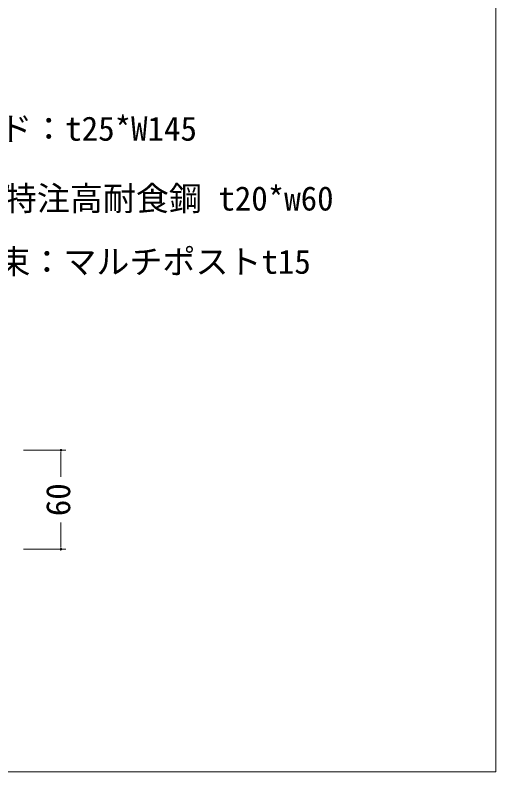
# Model space of a CAD drawing. Units: millimetres, scale not verified. Extents: x -900 to 900, y -400 to 400.
# Drawn here: x 608.8 to 900, y -400 to 58.4 of the extents above; entities that cross this region are included whole.
import ezdxf
from ezdxf.enums import TextEntityAlignment as Align

# ---------------------------------------------------------------- set-up
doc = ezdxf.new("R2010")
doc.units = ezdxf.units.MM
doc.header["$LTSCALE"] = 0.5
for name, color, linetype, lineweight in [('0-0_0', 6, 'Continuous', 18), ('1-0__1-0_', 3, 'Continuous', 18), ('1-5_MOJI', 7, 'Continuous', 18)]:
    doc.layers.add(name, color=color, linetype=linetype, lineweight=lineweight)
doc.styles.add('ＭＳ ゴシック', font='')
doc.styles.get('ＭＳ ゴシック').set_extended_font_data('MS Gothic')

# ---------------------------------------------------------------- blocks, each defined once
blk = doc.blocks.new('_DOT')
at = {"layer": '0-0_0', "color": 7, "lineweight": 20}
for p, q in [((-0.5, 0), (-1, 0)), ((0.25, 0), (-0.25, 0))]:
    blk.add_line(p, q, dxfattribs=at)
blk.add_circle((0, 0), 0.25, dxfattribs=at)

msp = doc.modelspace()

# ---------------------------------------------------------------- linework, layer by layer
at = {"layer": '1-5_MOJI'}
for p, q in [((613.762, -205.1386), (639.5431, -205.1386)), ((636.5431, -207.1386), (636.5431, -221.362)), ((636.5431, -263.1387), (636.5431, -248.9153)), ((613.762, -265.1387), (639.5431, -265.1387))]:
    msp.add_line(p, q, dxfattribs=at)
msp.add_lwpolyline([(-900, -400), (900, -400), (900, 400), (-900, 400)], close=True, dxfattribs=at)

# ---------------------------------------------------------------- block references
at = {"layer": '1-5_MOJI', "xscale": 2, "yscale": 2}
for p, rotation in [((636.5431, -205.1386), 90), ((636.5431, -265.1387), 270)]:
    msp.add_blockref('_DOT', p, dxfattribs=dict(at, rotation=rotation))

# ---------------------------------------------------------------- texts
at = {"layer": '1-0__1-0_', "color": 7, "style": 'ＭＳ ゴシック'}
msp.add_text('FDウッド：t25*W145', height=14.66, dxfattribs=at).set_placement((539.1864, -22.0946), align=Align.BOTTOM_LEFT)
at = {"layer": '1-5_MOJI', "style": 'ＭＳ ゴシック'}
for s, p in [('根太：特注高耐食鋼 t20*w60', (541.9464, -64.3967)), ('樹脂製束：マルチポストt15', (538.0166, -102.7012))]:
    msp.add_text(s, height=14.66, dxfattribs=at).set_placement(p, align=Align.BOTTOM_LEFT)
msp.add_text('60', height=14.66, rotation=90, dxfattribs=at).set_placement((646.5431, -245.1386), align=Align.BOTTOM_LEFT)

doc.saveas('drawing.dxf')
